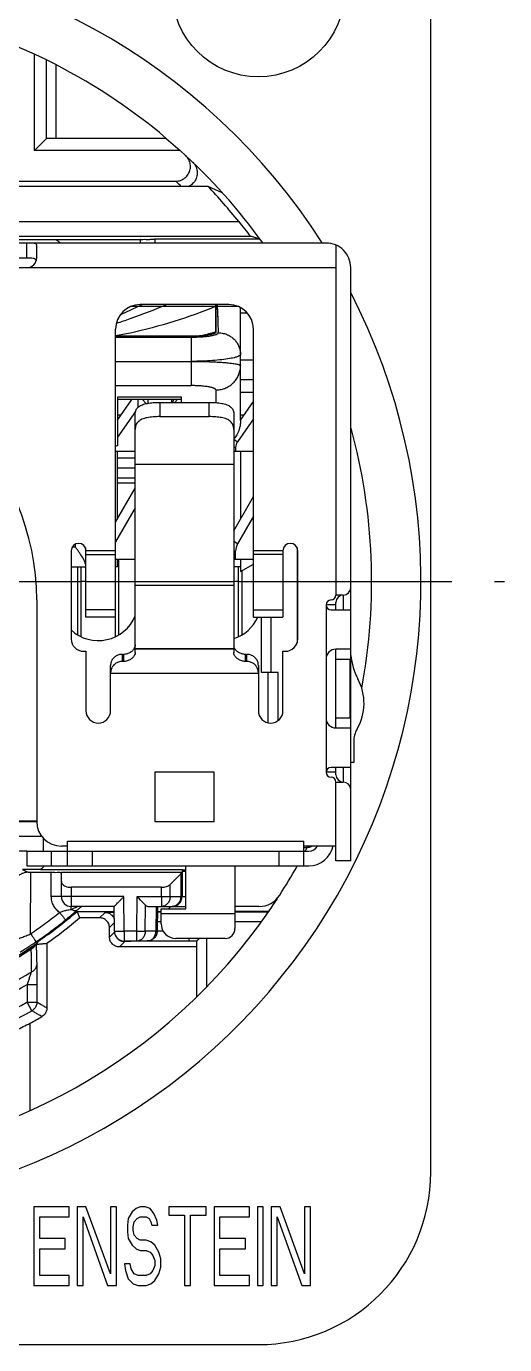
# Model space of a CAD drawing. Extents: x 0 to 420, y 0 to 297.
# Drawn here: x 370.3 to 389.8, y 193.1 to 246.6 of the extents above; entities that cross this region are included whole.
import ezdxf

# ---------------------------------------------------------------- set-up
doc = ezdxf.new("R2010")
doc.units = 0
doc.header["$LTSCALE"] = 23.1
doc.linetypes.add('CENTER', pattern=[0.6, 0.375, -0.075, 0.075, -0.075])
doc.layers.get('0').update_dxf_attribs({"linetype": 'CONTINUOUS'})
doc.layers.add('DEFAULT_1', color=7, linetype='CENTER')

msp = doc.modelspace()

# ---------------------------------------------------------------- linework, layer by layer
at = {"color": 7, "linetype": 'CONTINUOUS'}
for p, q in [((386.7624, 200.0979), (386.7624, 248.0979)), ((370.6736, 241.6092), (370.6736, 245.5158)), ((371.1555, 245.2862), (370.6736, 245.5158)), ((371.1555, 242.091), (370.6736, 241.6092)), ((376.0254, 242.0979), (371.5555, 242.0979)), ((376.0254, 242.0979), (376.5838, 241.6092)), ((376.5838, 241.6092), (370.6736, 241.6092)), ((369.0372, 240.1597), (377.7063, 240.1597)), ((369.6511, 240.3597), (376.4046, 240.3597)), ((377.7063, 240.1597), (378.2851, 239.9066)), ((366.0471, 238.7199), (378.9634, 238.7199)), ((367.2428, 237.9865), (371.5549, 237.9865)), ((367.5926, 238.1199), (379.4409, 238.1199)), ((371.5558, 237.9892), (371.5549, 237.9865)), ((373.1139, 237.9935), (374.9624, 237.9935)), ((374.9624, 237.9953), (374.9624, 237.8479)), ((379.8346, 237.9979), (375.5624, 237.9979)), ((379.8346, 237.9979), (379.4409, 238.1199)), ((378.0374, 235.28), (378.0374, 235.3479)), ((378.0374, 234.2328), (378.0374, 235.28)), ((379.0374, 230.6418), (379.0374, 235.2249)), ((377.0374, 234.0621), (373.9624, 234.0621)), ((376.6374, 231.5886), (374.0374, 231.5886)), ((374.0374, 231.5886), (374.0374, 229.6264)), ((376.6374, 231.4877), (374.0374, 231.4877)), ((376.6374, 231.3746), (376.6374, 231.5886)), ((374.0374, 226.6371), (374.0374, 229.3979)), ((379.0374, 229.3979), (379.0374, 226.6371)), ((374.7624, 228.2979), (374.0374, 228.2979)), ((374.7624, 228.0979), (374.0374, 228.0979)), ((372.7374, 225.4669), (372.7374, 224.6979)), ((374.0374, 224.6979), (374.0374, 224.9979)), ((379.0374, 224.9979), (379.0374, 224.4979)), ((372.1624, 224.6979), (372.7624, 224.6979)), ((374.0374, 224.6979), (373.9624, 224.6979)), ((379.0374, 224.6979), (378.7624, 224.6979)), ((379.0374, 224.4979), (379.5624, 224.801)), ((372.7624, 224.0979), (372.5624, 224.0979)), ((378.9624, 224.0979), (378.7624, 224.0979)), ((370.3624, 213.1479), (381.8124, 213.1479)), ((370.3624, 213.1479), (370.3624, 212.5479)), ((372.0124, 213.5479), (381.6124, 213.5479)), ((372.0124, 212.5479), (372.0124, 213.5479)), ((373.0124, 213.1479), (373.0124, 212.5479)), ((380.6124, 212.5479), (380.6124, 213.1479)), ((381.6124, 212.5479), (381.6124, 213.5479)), ((370.3624, 212.5479), (381.8124, 212.5479)), ((370.9128, 212.3979), (376.6624, 212.3979)), ((371.7624, 211.2979), (371.7624, 212.2828)), ((376.6471, 212.2759), (371.7624, 212.2759)), ((376.609, 212.2239), (376.1778, 211.7916)), ((376.6624, 212.3892), (376.6624, 212.346)), ((376.6624, 212.346), (376.8124, 212.346)), ((376.8124, 212.3154), (376.6624, 212.3111)), ((376.6624, 212.3111), (376.6624, 211.2979)), ((375.8311, 211.6759), (372.1624, 211.6759)), ((373.9064, 210.8979), (372.1624, 210.8979)), ((372.4029, 210.6979), (373.9082, 210.6979)), ((372.4029, 210.6979), (372.5004, 210.4361)), ((373.9152, 209.8885), (373.9064, 210.8984)), ((375.2927, 210.8979), (376.8124, 210.8979)), ((375.6624, 210.8979), (375.6536, 209.895)), ((375.6606, 210.6979), (375.8124, 210.6979)), ((379.7866, 210.8979), (378.8124, 210.8979)), ((380.1892, 210.6979), (378.8124, 210.6979)), ((378.8124, 210.6839), (380.1795, 210.6839)), ((373.318, 210.4361), (372.5004, 210.4361)), ((373.718, 209.6535), (373.718, 210.0361)), ((371.1743, 209.4004), (371.1743, 206.7705)), ((374.8223, 209.492), (374.3152, 209.492)), ((375.2597, 209.4985), (374.8284, 209.492)), ((377.2624, 209.4944), (376.9363, 209.4944)), ((377.2624, 207.2245), (377.2624, 209.4944)), ((377.2624, 209.2535), (374.118, 209.2535)), ((370.4944, 202.598), (370.4944, 206.1554)), ((372.0824, 198.6979), (370.6424, 198.6979)), ((370.6424, 198.6979), (370.6424, 195.4979)), ((372.0824, 198.2894), (372.0824, 198.6979)), ((372.7624, 198.6979), (372.4024, 198.6979)), ((372.4024, 198.6979), (372.4024, 195.4979)), ((373.7624, 195.9745), (372.7624, 198.6979)), ((374.0024, 198.6979), (373.7624, 198.6979)), ((373.7624, 198.6979), (373.7624, 195.9745)), ((374.0024, 195.4979), (374.0024, 198.6979)), ((374.9624, 198.6979), (374.8024, 198.6298)), ((375.1624, 198.6979), (374.9624, 198.6979)), ((375.3624, 198.6298), (375.1624, 198.6979)), ((377.6424, 198.6979), (376.1224, 198.6979)), ((376.1224, 198.6979), (376.1224, 198.3575)), ((377.6424, 198.3575), (377.6424, 198.6979)), ((379.4024, 198.6979), (377.9624, 198.6979)), ((377.9624, 198.6979), (377.9624, 195.4979)), ((379.4024, 198.2894), (379.4024, 198.6979)), ((379.9624, 198.6979), (379.7224, 198.6979)), ((379.7224, 198.6979), (379.7224, 195.4979)), ((379.9624, 195.4979), (379.9624, 198.6979)), ((380.6424, 198.6979), (380.2824, 198.6979)), ((380.2824, 198.6979), (380.2824, 195.4979)), ((381.6424, 195.9745), (380.6424, 198.6979)), ((381.8824, 198.6979), (381.6424, 198.6979)), ((381.6424, 198.6979), (381.6424, 195.9745)), ((381.8824, 195.4979), (381.8824, 198.6979)), ((370.8824, 198.2894), (372.0824, 198.2894)), ((370.8824, 197.4043), (370.8824, 198.2894)), ((372.6424, 198.2894), (373.6424, 195.4979)), ((372.6424, 195.4979), (372.6424, 198.2894)), ((374.4824, 198.2213), (374.4424, 197.949)), ((374.6424, 198.4936), (374.4824, 198.2213)), ((374.8024, 198.6298), (374.6424, 198.4936)), ((374.7224, 198.0851), (374.8424, 198.2213)), ((374.8424, 198.2213), (374.9624, 198.2894)), ((374.9624, 198.2894), (375.2024, 198.2894)), ((375.2024, 198.2894), (375.3224, 198.2213)), ((375.3224, 198.2213), (375.4024, 198.0851)), ((375.5224, 198.4256), (375.3624, 198.6298)), ((375.6424, 198.1532), (375.5224, 198.4256)), ((375.6824, 197.949), (375.6424, 198.1532)), ((376.1224, 198.3575), (376.7624, 198.3575)), ((376.7624, 198.3575), (376.7624, 195.4979)), ((377.0024, 198.3575), (377.6424, 198.3575)), ((377.0024, 195.4979), (377.0024, 198.3575)), ((378.2024, 198.2894), (379.4024, 198.2894)), ((378.2024, 197.4043), (378.2024, 198.2894)), ((380.5224, 198.2894), (381.5224, 195.4979)), ((380.5224, 195.4979), (380.5224, 198.2894)), ((374.4424, 197.949), (374.4424, 197.6766)), ((374.4424, 197.6766), (374.4824, 197.4043)), ((374.6824, 197.8809), (374.7224, 198.0851)), ((374.6824, 197.7447), (374.6824, 197.8809)), ((374.7224, 197.5405), (374.6824, 197.7447)), ((375.4024, 198.0851), (375.4424, 197.949)), ((375.4424, 197.949), (375.6824, 197.949)), ((371.9224, 197.4043), (370.8824, 197.4043)), ((371.9224, 196.9958), (371.9224, 197.4043)), ((374.4824, 197.4043), (374.6424, 197.1319)), ((374.6424, 197.1319), (374.8024, 196.9958)), ((374.8424, 197.4043), (374.7224, 197.5405)), ((374.9624, 197.3362), (374.8424, 197.4043)), ((375.2024, 197.3362), (374.9624, 197.3362)), ((375.4024, 197.2681), (375.2024, 197.3362)), ((375.5624, 197.1319), (375.4024, 197.2681)), ((375.7224, 196.8596), (375.5624, 197.1319)), ((379.2424, 197.4043), (378.2024, 197.4043)), ((379.2424, 196.9958), (379.2424, 197.4043)), ((370.8824, 196.9958), (371.9224, 196.9958)), ((370.8824, 195.9064), (370.8824, 196.9958)), ((374.8024, 196.9958), (374.9624, 196.9277)), ((374.9624, 196.9277), (375.2024, 196.9277)), ((375.2024, 196.9277), (375.3624, 196.8596)), ((375.3624, 196.8596), (375.4824, 196.7234)), ((375.4824, 196.7234), (375.5624, 196.5192)), ((375.8024, 196.5873), (375.7224, 196.8596)), ((375.8024, 196.2468), (375.8024, 196.5873)), ((378.2024, 196.9958), (379.2424, 196.9958)), ((378.2024, 195.9064), (378.2024, 196.9958)), ((374.5624, 196.383), (374.3224, 196.383)), ((374.3224, 196.383), (374.3624, 196.1107)), ((374.3624, 196.1107), (374.4824, 195.7702)), ((374.6024, 196.1788), (374.5624, 196.383)), ((374.7224, 195.9745), (374.6024, 196.1788)), ((375.4824, 196.1107), (375.3624, 195.9745)), ((375.5624, 196.3149), (375.4824, 196.1107)), ((375.5624, 196.5192), (375.5624, 196.3149)), ((375.7224, 195.9745), (375.8024, 196.2468)), ((370.6424, 195.4979), (372.0824, 195.4979)), ((372.0824, 195.9064), (370.8824, 195.9064)), ((372.0824, 195.4979), (372.0824, 195.9064)), ((372.4024, 195.4979), (372.6424, 195.4979)), ((373.6424, 195.4979), (374.0024, 195.4979)), ((374.4824, 195.7702), (374.6824, 195.566)), ((374.6824, 195.566), (374.8824, 195.4979)), ((374.8824, 195.9064), (374.7224, 195.9745)), ((375.2024, 195.9064), (374.8824, 195.9064)), ((374.8824, 195.4979), (375.2024, 195.4979)), ((375.3624, 195.9745), (375.2024, 195.9064)), ((375.2024, 195.4979), (375.4024, 195.566)), ((375.4024, 195.566), (375.5624, 195.7022)), ((375.5624, 195.7022), (375.7224, 195.9745)), ((376.7624, 195.4979), (377.0024, 195.4979)), ((377.9624, 195.4979), (379.4024, 195.4979)), ((379.4024, 195.9064), (378.2024, 195.9064)), ((379.4024, 195.4979), (379.4024, 195.9064)), ((379.7224, 195.4979), (379.9624, 195.4979)), ((380.2824, 195.4979), (380.5224, 195.4979)), ((381.5224, 195.4979), (381.8824, 195.4979)), ((341.7624, 193.0979), (379.7624, 193.0979))]:
    msp.add_line(p, q, dxfattribs=at)
at = {"color": 9, "linetype": 'CONTINUOUS'}
for p, q in [((371.1555, 242.091), (371.1555, 245.2862)), ((371.5555, 242.0979), (371.5555, 245.0853)), ((370.3624, 237.2479), (370.3624, 237.8479)), ((375.5624, 237.9979), (375.5624, 237.8479)), ((370.3624, 236.8479), (382.9124, 236.8479)), ((379.3195, 234.9979), (379.0374, 234.9979)), ((377.0374, 234.0252), (377.0374, 232.0551)), ((373.9624, 233.0399), (377.0374, 233.0399)), ((379.0374, 233.0979), (379.5624, 233.0979)), ((373.9624, 232.0551), (377.0374, 232.0551)), ((378.0374, 231.8787), (378.0374, 231.3642)), ((374.8874, 231.1874), (374.8874, 231.4877)), ((375.2874, 231.34), (375.2874, 231.4877)), ((375.7624, 231.3746), (375.7624, 230.795)), ((376.2374, 231.4877), (376.2374, 231.3746)), ((377.7624, 230.795), (377.7624, 231.3746)), ((379.0374, 231.7912), (379.5624, 231.7912)), ((374.7733, 231.0084), (374.0374, 229.9574)), ((374.1752, 230.8516), (374.0374, 230.8516)), ((379.1752, 230.8516), (379.0374, 230.8516)), ((379.5624, 230.7072), (378.9097, 229.7751)), ((378.7624, 229.8783), (378.9097, 229.7751)), ((378.8374, 229.5457), (378.7624, 229.5457)), ((378.8374, 229.5457), (378.8374, 229.3979)), ((374.0374, 229.115), (374.7624, 229.115)), ((374.0374, 228.7204), (374.7624, 228.7204)), ((374.7624, 228.8632), (378.7624, 228.8632)), ((374.7624, 227.0929), (373.9624, 225.7072)), ((379.5624, 226.7465), (378.9178, 225.63)), ((372.3374, 225.4979), (372.2041, 225.4979)), ((372.3374, 225.4979), (372.3374, 225.6197)), ((378.9178, 225.63), (378.7624, 225.7197)), ((373.9624, 225.3479), (372.7624, 225.3479)), ((372.7624, 225.1979), (373.9624, 225.1979)), ((374.1019, 221.9315), (374.1019, 224.9979)), ((378.8374, 225.33), (378.7624, 225.33)), ((378.8374, 224.9979), (378.8374, 225.33)), ((380.7624, 225.3479), (379.5624, 225.3479)), ((380.7624, 225.1979), (379.5624, 225.1979)), ((372.4229, 224.6979), (372.4229, 221.9315)), ((379.1019, 221.9315), (379.1019, 224.5351)), ((378.7624, 223.9324), (374.7624, 223.9324)), ((383.2124, 223.5479), (383.2124, 222.9479)), ((382.5124, 223.1479), (382.5124, 220.9504)), ((383.5124, 221.3479), (383.5124, 222.9479)), ((380.2874, 220.3979), (380.2874, 222.6462)), ((378.7624, 221.36), (374.7624, 221.36)), ((374.2424, 220.8494), (374.2424, 221.1378)), ((374.2824, 221.1378), (374.2824, 220.8494)), ((379.2424, 220.8494), (379.2424, 221.1378)), ((379.2824, 221.1378), (379.2824, 220.8494)), ((379.7624, 220.6815), (379.7624, 220.3686)), ((383.5124, 220.9479), (383.4871, 220.9479)), ((373.7624, 220.3686), (379.7624, 220.3686)), ((380.1624, 218.3592), (380.1624, 220.3979)), ((380.5624, 218.4499), (380.5624, 220.3979)), ((382.5124, 218.5479), (382.5124, 216.3497)), ((383.5124, 218.5479), (383.4871, 218.5479)), ((383.5124, 216.5479), (383.5124, 218.1479)), ((383.2124, 216.5479), (383.2124, 215.9479)), ((371.0297, 213.67), (371.0297, 213.1479)), ((371.3624, 212.5479), (371.3624, 213.1479)), ((381.6124, 213.2979), (381.7374, 213.2979)), ((381.7374, 213.3479), (381.7374, 213.2979)), ((370.5163, 209.7841), (370.5186, 212.2845)), ((371.3547, 211.3049), (371.3547, 212.2845)), ((376.609, 212.2239), (376.609, 211.2979)), ((372.1624, 211.6759), (372.1624, 210.8979)), ((375.8311, 211.2979), (375.8311, 211.6759)), ((376.1778, 211.2979), (376.1778, 211.7916)), ((374.303, 211.2979), (371.7624, 211.2979)), ((374.3152, 209.892), (374.303, 211.2979)), ((374.8223, 209.892), (374.8346, 211.2979)), ((374.8346, 211.2979), (376.8124, 211.2979)), ((373.318, 210.4361), (373.5364, 210.6545)), ((375.169, 209.8889), (375.1782, 210.9513)), ((375.609, 210.8979), (375.6003, 209.8955)), ((378.8124, 210.5979), (375.8124, 210.5979)), ((373.718, 210.0361), (373.9123, 210.2303)), ((378.8124, 210.2839), (379.897, 210.2839)), ((373.9189, 209.8544), (373.718, 209.6535)), ((373.9152, 209.8885), (374.3152, 209.892)), ((374.3364, 209.4719), (374.118, 209.2535)), ((374.8223, 209.892), (374.3152, 209.892)), ((374.3152, 209.892), (374.3152, 209.492)), ((374.8223, 209.892), (375.169, 209.8889)), ((374.8223, 209.492), (374.8223, 209.892)), ((375.6003, 209.8955), (375.169, 209.8889)), ((375.6003, 209.8955), (375.6536, 209.895)), ((376.9363, 209.5979), (376.9363, 209.4944)), ((377.6624, 209.5979), (377.6624, 207.6252)), ((370.3693, 207.7278), (370.7692, 207.7278)), ((370.3693, 207.7278), (370.3693, 207.0002)), ((370.7692, 207.7278), (370.7692, 207.0058)), ((370.3693, 207.0058), (370.7692, 207.0058)), ((370.5653, 206.6572), (370.3693, 207.0058))]:
    msp.add_line(p, q, dxfattribs=at)
at = {"color": 6, "linetype": 'CONTINUOUS'}
for p, q in [((370.3624, 237.8479), (351.1624, 237.8479)), ((382.5124, 237.8479), (370.3638, 237.8479)), ((351.1624, 237.2479), (370.3624, 237.2479)), ((370.7624, 237.2479), (370.7624, 237.7644)), ((382.9124, 237.7644), (382.9124, 223.5479)), ((351.1624, 236.8479), (370.3624, 236.8479)), ((383.5124, 222.9479), (383.5124, 236.8479)), ((378.5624, 235.3479), (374.9624, 235.3479)), ((373.9624, 221.8579), (373.9624, 234.3479)), ((379.5624, 222.6462), (379.5624, 234.3479)), ((379.0374, 232.2979), (379.5624, 232.2979)), ((374.0374, 230.6548), (374.6206, 231.4877)), ((375.7624, 231.3746), (377.7624, 231.3746)), ((379.0374, 230.6548), (379.5624, 231.4046)), ((374.7624, 221.2111), (374.7624, 230.9225)), ((378.7624, 230.9227), (378.7624, 221.3465)), ((375.7624, 230.795), (377.7624, 230.795)), ((373.9624, 229.3979), (374.7624, 229.3979)), ((378.7624, 229.3979), (379.5624, 229.3979)), ((373.9624, 226.5072), (374.7624, 227.8929)), ((378.7624, 226.1608), (379.5624, 227.5465)), ((381.3374, 225.467), (381.3374, 221.608)), ((372.1624, 225.3479), (372.1624, 221.7639)), ((372.7624, 222.6462), (372.7624, 225.3479)), ((374.7624, 224.9979), (373.9624, 224.9979)), ((379.5624, 224.9979), (378.7624, 224.9979)), ((380.7624, 225.3479), (380.7624, 222.6462)), ((381.3624, 221.7639), (381.3624, 225.3479)), ((372.5624, 221.8579), (372.5624, 224.6979)), ((378.9624, 221.8579), (378.9624, 224.6979)), ((370.7624, 223.3479), (370.7624, 214.3592)), ((383.2124, 223.5479), (382.9124, 223.5479)), ((373.9624, 222.9462), (372.7624, 222.9462)), ((379.5624, 222.9462), (380.7624, 222.9462)), ((382.9124, 223.1479), (382.5124, 223.1479)), ((382.7124, 222.9479), (383.5124, 222.9479)), ((382.9124, 222.9479), (382.9124, 223.2479)), ((373.9624, 222.6462), (372.7624, 222.6462)), ((379.5624, 222.6462), (380.7624, 222.6462)), ((379.8874, 220.3979), (379.8874, 222.6462)), ((372.6624, 221.2639), (372.7624, 221.2639)), ((372.7624, 221.2639), (372.7624, 218.8479)), ((378.7624, 221.3462), (374.7624, 221.3462)), ((378.7624, 221.3462), (378.7624, 221.2114)), ((380.7624, 221.2639), (380.8624, 221.2639)), ((380.7624, 218.8479), (380.7624, 221.2639)), ((383.5124, 221.3479), (382.9124, 221.3479)), ((382.9124, 218.1479), (382.9124, 221.3479)), ((383.5124, 218.1479), (383.5124, 221.3479)), ((373.7624, 218.8479), (373.7624, 220.6815)), ((374.2424, 221.1378), (374.2824, 221.1378)), ((374.2824, 220.8494), (374.2424, 220.8494)), ((379.2424, 221.1378), (379.2824, 221.1378)), ((379.2824, 220.8494), (379.2424, 220.8494)), ((382.5124, 220.9479), (382.5124, 218.5479)), ((382.9124, 220.9479), (383.4871, 220.9479)), ((383.4871, 218.5479), (383.4871, 220.9479)), ((379.7624, 220.369), (379.7624, 220.3695)), ((379.7624, 220.3686), (379.7624, 218.8479)), ((380.5624, 220.3979), (379.8874, 220.3979)), ((383.4871, 218.5479), (382.9124, 218.5479)), ((382.9124, 218.1479), (383.5124, 218.1479)), ((383.6371, 217.5979), (383.6371, 216.7479)), ((377.9624, 216.3479), (375.5624, 216.3479)), ((375.5624, 216.3479), (375.5624, 214.3479)), ((377.9624, 214.3479), (377.9624, 216.3479)), ((382.9124, 216.3479), (382.5124, 216.3479)), ((383.5124, 216.5479), (382.7124, 216.5479)), ((382.9124, 216.2479), (382.9124, 216.5479)), ((383.6371, 216.7479), (383.5124, 216.7479)), ((383.5124, 212.7479), (383.5124, 216.5479)), ((382.9124, 215.9479), (383.2124, 215.9479)), ((382.9124, 212.7479), (382.9124, 215.9479)), ((370.7624, 214.3592), (369.9624, 214.3592)), ((369.9624, 214.3476), (370.7624, 214.3476)), ((375.5624, 214.3479), (377.9624, 214.3479)), ((369.5624, 213.7479), (370.9633, 213.7479)), ((370.3624, 213.1479), (363.7624, 213.1479)), ((372.0124, 213.3479), (371.7624, 213.3479)), ((382.9124, 213.3479), (381.6124, 213.3479)), ((383.5124, 212.7479), (382.9124, 212.7479)), ((376.8124, 210.7979), (376.8124, 212.5479)), ((378.8124, 212.5484), (378.8124, 209.9979)), ((375.8124, 210.7979), (376.8124, 210.7979)), ((375.8124, 210.1979), (375.8124, 210.7979)), ((378.4124, 209.5979), (376.4124, 209.5979))]:
    msp.add_line(p, q, dxfattribs=at)
at = {"linetype": 'CONTINUOUS'}
for p, q in [((374.6042, 235.28), (378.9205, 235.28)), ((373.9624, 234.0252), (377.0374, 234.0252))]:
    msp.add_line(p, q, dxfattribs=at)
at = {"color": 7, "linetype": 'CONTINUOUS'}
msp.add_circle((379.7624, 248.0979), 3.5, dxfattribs=at)
for centre, radius, start, end in [((360.7624, 224.0979), 25.6, 32.50543, 147.49457), ((360.7624, 224.0979), 23.6, 65.1674, 114.8326), ((360.7624, 224.0979), 23.6, 49.70386, 63.87141), ((360.7624, 224.0979), 23.6, 35.64336, 47.90228), ((360.7624, 224.0979), 23.3469, 38.7771, 43.46904), ((360.7624, 224.0979), 25.6, 273.0424, 27.28634), ((360.7624, 224.0979), 23.6, 349.43152, 15.30938), ((360.7624, 224.0979), 23.6, 332.40461, 332.75682), ((381.8124, 213.5479), 1, 269.99996, 349.16854), ((381.8124, 213.5479), 0.4, 270, 329.99047), ((360.7624, 224.0979), 23.6, 327.32841, 330.66172), ((372.1624, 211.2979), 0.4, 180, 270), ((376.2624, 211.2979), 0.4, 270, 360), ((379.7866, 211.8979), 1, 270, 327.32841), ((360.7624, 224.0979), 23.6, 325.40328, 326.94351), ((360.7624, 224.0979), 23.6, 273.38435, 325.362), ((360.7624, 224.0979), 17.75, 306.11863, 310.98078), ((360.7624, 224.0979), 20.3113, 319.08574, 319.45066), ((360.7624, 224.0979), 18.0118, 305.31434, 310.66859), ((374.3152, 209.892), 0.4, 180.59395, 269.90606), ((360.7624, 224.0979), 17.7904, 274.84905, 303.38449), ((360.7624, 224.0979), 17.7849, 274.8524, 302.69539), ((360.7624, 224.0979), 20.4119, 298.47546, 300.01984), ((379.7624, 200.0979), 7, 270, 360)]:
    msp.add_arc(centre, radius, start, end, dxfattribs=at)
at = {"color": 6, "linetype": 'CONTINUOUS'}
for centre, radius, start, end in [((382.5124, 236.8479), 1, 0, 90.00003), ((370.3624, 237.2479), 0.4, 270.3639, 0), ((374.9624, 234.3479), 1, 90, 180), ((378.5624, 234.3479), 1, 0, 90), ((360.7624, 223.3479), 10, 0.00149, 179.99855), ((372.4624, 225.3479), 0.3, 0, 180), ((381.0624, 225.3479), 0.3, 360, 180), ((383.2124, 223.8479), 0.3, 270, 360), ((382.7124, 223.1479), 0.2, 90, 180), ((382.7124, 223.5479), 0.2, 270, 360), ((383.2124, 223.2479), 0.3, 90.00001, 180), ((382.7124, 223.1479), 0.2, 180.51102, 270), ((373.2624, 223.3229), 1.625, 227.30142, 337.40371), ((378.2624, 223.3229), 1.625, 287.94233, 335.32952), ((372.6624, 221.7639), 0.5, 180, 270), ((380.8624, 221.7639), 0.5, 270, 360), ((382.9124, 220.9479), 0.4, 90, 179.64541), ((385.9124, 221.2853), 2.4, 184.74208, 208.35764), ((381.9524, 219.1479), 2.1, 330, 28.35764), ((373.2624, 218.8479), 0.5, 180, 360), ((380.2624, 218.8479), 0.5, 180, 360), ((382.9124, 218.5479), 0.4, 180.36537, 270), ((384.6371, 217.5979), 1, 150, 180), ((382.7124, 216.3479), 0.2, 90, 179.47929), ((382.7124, 216.3479), 0.2, 180, 270), ((382.7124, 215.9479), 0.2, 0, 90), ((383.2124, 216.2479), 0.3, 180, 269.99998), ((383.2124, 215.6479), 0.3, 0, 90), ((371.7624, 214.3479), 1, 180, 270), ((381.7374, 213.6979), 0.4, 270, 298.75651), ((376.4124, 210.1979), 0.6, 180, 270), ((378.4124, 209.9979), 0.4, 270, 360)]:
    msp.add_arc(centre, radius, start, end, dxfattribs=at)
at = {"color": 9, "linetype": 'CONTINUOUS'}
for centre, radius, start, end in [((379.2374, 229.5457), 0.4, 145, 180), ((379.4374, 225.33), 0.6, 150, 180), ((360.7624, 224.0979), 15.4894, 310.94356, 311.77985), ((360.7624, 224.0979), 17.844, 274.8053, 303.18042), ((360.7624, 224.0979), 18.6345, 274.55749, 301.66348), ((360.7624, 224.0979), 18.9809, 274.45672, 300.40683), ((360.7624, 224.0979), 19.6069, 274.28119, 299.331), ((360.7624, 224.0979), 20.0069, 274.17619, 299.339)]:
    msp.add_arc(centre, radius, start, end, dxfattribs=at)
at = {"color": 7, "linetype": 'CONTINUOUS'}
for points, knots in [([(371.5555, 242.0979), (371.5052, 242.0979), (371.4127, 242.096), (371.2872, 242.1006), (371.2103, 242.0869), (371.1632, 242.0987), (371.1555, 242.091)], [0, 0, 0, 0, 0.3769491, 0.6997599, 0.9185846, 1, 1, 1, 1]), ([(376.4046, 240.3597), (376.4722, 240.3597), (376.608, 240.3829), (376.7889, 240.4837), (376.9275, 240.6412), (377.0046, 240.8378), (377.01, 241.0473), (376.946, 241.2442), (376.8622, 241.3537), (376.8126, 241.3996)], [0, 0, 0, 0, 0.1418427, 0.2827277, 0.4269228, 0.5733124, 0.7170295, 0.8582244, 1, 1, 1, 1]), ([(377.0975, 241.131), (377.1459, 241.0845), (377.2274, 240.9746), (377.2884, 240.7783), (377.2808, 240.5703), (377.2026, 240.3757), (377.0796, 240.2376), (376.9838, 240.1773), (376.9441, 240.1581)], [0, 0, 0, 0, 0.1751193, 0.3492097, 0.5268915, 0.7076255, 0.8855173, 1, 1, 1, 1]), ([(378.9634, 238.7199), (379.0441, 238.6217), (379.2049, 238.423), (379.3625, 238.2217), (379.4409, 238.1199)], [0, 0, 0, 0, 0.4972724, 1, 1, 1, 1]), ([(371.5549, 237.9865), (371.5525, 237.9795), (371.5957, 237.9661), (371.6291, 237.9193), (371.6875, 237.8797), (371.723, 237.8527), (371.7286, 237.8484)], [0, 0, 0, 0, 0.1013389, 0.4068003, 0.9056838, 1, 1, 1, 1]), ([(371.5558, 237.9892), (371.5596, 238.0001), (371.626, 237.9752), (371.7133, 238.0009), (371.8967, 237.9877), (372.1245, 237.9941), (372.4114, 237.9925), (372.7458, 237.9936), (372.986, 237.9935), (373.1139, 237.9935)], [0, 0, 0, 0, 0.0222422, 0.0907459, 0.2044399, 0.3550183, 0.537805, 0.7537049, 1, 1, 1, 1]), ([(374.9624, 237.9953), (374.9624, 238.005), (375.024, 237.9835), (375.0847, 238.0046), (375.2247, 237.9944), (375.382, 237.9989), (375.5007, 237.9979), (375.5624, 237.9979)], [0, 0, 0, 0, 0.0485972, 0.1913454, 0.4121508, 0.691824, 1, 1, 1, 1]), ([(377.8792, 234.1407), (377.8758, 234.1398), (377.8531, 234.1339), (377.8086, 234.1236), (377.7429, 234.1113), (377.6701, 234.1002), (377.5911, 234.0903), (377.5068, 234.0818), (377.4024, 234.0734), (377.2781, 234.0665), (377.1508, 234.0628), (377.07, 234.0621), (377.0374, 234.0621)], [0, 0, 0, 0, 0.0124543, 0.0828292, 0.1618232, 0.2489964, 0.3433636, 0.4437879, 0.5491197, 0.7139794, 0.8845225, 1, 1, 1, 1]), ([(378.0374, 234.2328), (378.0374, 234.23), (378.0365, 234.2241), (378.0325, 234.2156), (378.0262, 234.2072), (378.0137, 234.1954), (377.9919, 234.1814), (377.9586, 234.166), (377.92, 234.1523), (377.8925, 234.1443), (377.8792, 234.1407)], [0, 0, 0, 0, 0.0442351, 0.0919957, 0.1459689, 0.2079251, 0.3594142, 0.55075, 0.7827947, 1, 1, 1, 1]), ([(379.0374, 230.6418), (379.0374, 230.5917), (379.0315, 230.4926), (379.0061, 230.3507), (378.9676, 230.2224), (378.9203, 230.1106), (378.8674, 230.0146), (378.8146, 229.9376), (378.7784, 229.8935), (378.7626, 229.8757)], [0, 0, 0, 0, 0.181046, 0.3570983, 0.5189858, 0.6634365, 0.7945588, 0.9137827, 1, 1, 1, 1]), ([(374.0374, 229.6264), (374.0374, 229.6166), (374.0074, 229.5964), (373.9808, 229.5893), (373.9624, 229.5852)], [0, 0, 0, 0, 0.3354597, 1, 1, 1, 1]), ([(372.7374, 224.8051), (372.7374, 224.8179), (372.7333, 224.8471), (372.7183, 224.8944), (372.6937, 224.9507), (372.6588, 225.0168), (372.6133, 225.0934), (372.5571, 225.1812), (372.4907, 225.2795), (372.4162, 225.3864), (372.3641, 225.4601), (372.3374, 225.4979)], [0, 0, 0, 0, 0.0478398, 0.1085692, 0.1841557, 0.2763718, 0.3861618, 0.5155318, 0.6642005, 0.8276677, 1, 1, 1, 1]), ([(370.4097, 212.2845), (370.3675, 212.2845), (370.281, 212.2754), (370.1547, 212.2337), (370.0769, 212.1868), (370.0405, 212.1587)], [0, 0, 0, 0, 0.3194639, 0.6525729, 1, 1, 1, 1]), ([(370.9128, 212.3979), (370.8392, 212.3979), (370.7003, 212.3979), (370.5046, 212.3981), (370.335, 212.3984), (370.2309, 212.3987), (370.1834, 212.3989)], [0, 0, 0, 0, 0.3026525, 0.5716409, 0.8048931, 1, 1, 1, 1]), ([(370.4097, 212.2845), (370.4278, 212.2845), (370.4641, 212.2845), (370.5004, 212.2845), (370.5186, 212.2845)], [0, 0, 0, 0, 0.4988401, 1, 1, 1, 1]), ([(370.5186, 212.2845), (370.6602, 212.2845), (370.9389, 212.2845), (371.2176, 212.2845), (371.3547, 212.2845)], [0, 0, 0, 0, 0.5082529, 1, 1, 1, 1]), ([(371.3547, 212.2845), (371.3965, 212.2845), (371.4771, 212.2852), (371.5839, 212.2822), (371.6789, 212.2891), (371.7203, 212.2748), (371.7624, 212.2895), (371.7624, 212.2828)], [0, 0, 0, 0, 0.307942, 0.5869552, 0.808091, 0.9506733, 1, 1, 1, 1]), ([(376.609, 212.2239), (376.6167, 212.2316), (376.6309, 212.2479), (376.6424, 212.2663), (376.6471, 212.2759)], [0, 0, 0, 0, 0.5044741, 1, 1, 1, 1]), ([(376.6471, 212.2759), (376.6509, 212.276), (376.6541, 212.2777), (376.6624, 212.2751), (376.6624, 212.2764)], [0, 0, 0, 0, 0.7551586, 1, 1, 1, 1]), ([(376.6624, 212.3892), (376.6624, 212.4055), (376.7391, 212.3798), (376.7857, 212.3814), (376.8134, 212.3852)], [0, 0, 0, 0, 0.3417859, 1, 1, 1, 1]), ([(371.7624, 211.9068), (371.7624, 211.8809), (371.7802, 211.8249), (371.8453, 211.76), (371.9365, 211.7119), (372.0452, 211.6825), (372.123, 211.6759), (372.1624, 211.6759)], [0, 0, 0, 0, 0.1549819, 0.3317793, 0.5365141, 0.7648394, 1, 1, 1, 1]), ([(375.8311, 211.6759), (375.8646, 211.6759), (375.9306, 211.6806), (376.0252, 211.702), (376.1097, 211.7373), (376.1581, 211.7719), (376.1778, 211.7916)], [0, 0, 0, 0, 0.2685276, 0.5294821, 0.7760524, 1, 1, 1, 1]), ([(373.9064, 210.8979), (373.8968, 210.8979), (373.9569, 210.9371), (373.9745, 210.9724), (374.0557, 211.0463), (374.1306, 211.1246), (374.2168, 211.2108), (374.2742, 211.2689), (374.303, 211.2979)], [0, 0, 0, 0, 0.0512644, 0.1807121, 0.3579979, 0.5634588, 0.7822644, 1, 1, 1, 1]), ([(375.1782, 210.9513), (375.1454, 210.9844), (375.0729, 211.0575), (374.9584, 211.173), (374.8767, 211.2554), (374.8346, 211.2979)], [0, 0, 0, 0, 0.2867024, 0.6325434, 1, 1, 1, 1]), ([(371.9314, 210.3516), (371.999, 210.4065), (372.1211, 210.5071), (372.283, 210.644), (372.3778, 210.7252), (372.4184, 210.7607)], [0, 0, 0, 0, 0.4110486, 0.7458002, 1, 1, 1, 1]), ([(373.5364, 210.6545), (373.5392, 210.6572), (373.5578, 210.6556), (373.5955, 210.6616), (373.6725, 210.6618), (373.7795, 210.6657), (373.8633, 210.6671), (373.9084, 210.6678)], [0, 0, 0, 0, 0.0312301, 0.1307119, 0.3257157, 0.6371301, 1, 1, 1, 1]), ([(375.1782, 210.9513), (375.189, 210.9404), (375.2118, 210.9213), (375.2511, 210.9023), (375.2791, 210.8979), (375.2927, 210.8979)], [0, 0, 0, 0, 0.3542069, 0.6842506, 1, 1, 1, 1]), ([(370.7351, 209.4605), (370.9447, 209.6033), (371.3498, 209.8922), (371.7423, 210.1979), (371.9314, 210.3516)], [0, 0, 0, 0, 0.5100602, 1, 1, 1, 1]), ([(373.718, 210.0361), (373.718, 210.0882), (373.6972, 210.1935), (373.6079, 210.3266), (373.4748, 210.4154), (373.3698, 210.4361), (373.318, 210.4361)], [0, 0, 0, 0, 0.2501995, 0.5009028, 0.7510819, 1, 1, 1, 1]), ([(370.0858, 209.0428), (370.0899, 209.0449), (370.0971, 209.0489), (370.1073, 209.0547), (370.117, 209.0605), (370.1278, 209.067), (370.1405, 209.0747), (370.1555, 209.0839), (370.173, 209.0947), (370.1931, 209.1071), (370.2158, 209.1212), (370.2412, 209.1371), (370.2691, 209.1546), (370.2995, 209.1739), (370.3322, 209.1947), (370.3672, 209.2171), (370.4043, 209.241), (370.4434, 209.2663), (370.4843, 209.2929), (370.5268, 209.3209), (370.5708, 209.3499), (370.616, 209.3801), (370.6624, 209.4112), (370.7022, 209.4381), (370.7266, 209.4547), (370.7351, 209.4605)], [0, 0, 0, 0, 0.0177798, 0.0320578, 0.0455894, 0.0616585, 0.0809323, 0.1035516, 0.1300855, 0.160668, 0.1953383, 0.234073, 0.2767982, 0.3233964, 0.3737247, 0.4276059, 0.4848405, 0.5452198, 0.6085043, 0.6744521, 0.7428186, 0.8133499, 0.8858041, 0.9599215, 1, 1, 1, 1]), ([(370.8253, 209.4719), (370.816, 209.4598), (370.8029, 209.4429), (370.7897, 209.4259), (370.786, 209.421)], [0, 0, 0, 0, 0.7121753, 1, 1, 1, 1]), ([(370.9352, 209.5509), (370.9087, 209.5309), (370.8739, 209.5028), (370.8325, 209.4811), (370.8253, 209.4719)], [0, 0, 0, 0, 0.7408008, 1, 1, 1, 1]), ([(370.8854, 209.3749), (370.9336, 209.3788), (371.0299, 209.3869), (371.1262, 209.3958), (371.1743, 209.4004)], [0, 0, 0, 0, 0.5001484, 1, 1, 1, 1]), ([(371.2253, 209.7595), (371.1716, 209.7203), (371.0758, 209.6498), (370.977, 209.5825), (370.9352, 209.5509)], [0, 0, 0, 0, 0.5582216, 1, 1, 1, 1]), ([(374.118, 209.2535), (374.0659, 209.2535), (373.9606, 209.2744), (373.8275, 209.3637), (373.7387, 209.4968), (373.718, 209.6017), (373.718, 209.6535)], [0, 0, 0, 0, 0.2501995, 0.5009028, 0.7510819, 1, 1, 1, 1]), ([(375.6222, 209.7431), (375.602, 209.695), (375.5425, 209.6072), (375.41, 209.5191), (375.3054, 209.4985), (375.2536, 209.4985)], [0, 0, 0, 0, 0.3333749, 0.6666836, 1, 1, 1, 1]), ([(377.3646, 209.5991), (377.3566, 209.5909), (377.3306, 209.5623), (377.3051, 209.5239), (377.2624, 209.5041), (377.2624, 209.4944)], [0, 0, 0, 0, 0.2360655, 0.80269, 1, 1, 1, 1]), ([(370.5994, 209.281), (370.5762, 209.2656), (370.5269, 209.2338), (370.478, 209.2017), (370.4523, 209.1848)], [0, 0, 0, 0, 0.474643, 1, 1, 1, 1]), ([(370.5517, 209.2429), (370.5856, 209.2649), (370.6407, 209.3007), (370.6958, 209.3365), (370.7172, 209.35)], [0, 0, 0, 0, 0.6158084, 1, 1, 1, 1]), ([(370.7408, 209.3787), (370.7113, 209.3617), (370.6666, 209.3266), (370.6194, 209.2943), (370.5994, 209.281)], [0, 0, 0, 0, 0.5819556, 1, 1, 1, 1]), ([(370.7172, 209.35), (370.7227, 209.3535), (370.7306, 209.3574), (370.7382, 209.3635), (370.7407, 209.3637)], [0, 0, 0, 0, 0.7241815, 1, 1, 1, 1]), ([(371.1743, 206.7705), (371.1743, 206.7242), (371.1579, 206.6309), (371.0873, 206.5084), (371.0146, 206.4474), (370.9745, 206.4242)], [0, 0, 0, 0, 0.3329195, 0.6661779, 1, 1, 1, 1]), ([(368.7624, 205.3759), (368.9597, 205.4538), (369.3511, 205.6153), (369.9287, 205.8754), (370.3072, 206.0602), (370.4944, 206.1554)], [0, 0, 0, 0, 0.3350051, 0.6683754, 1, 1, 1, 1])]:
    msp.add_open_spline(points, degree=3, knots=knots, dxfattribs=at)
at = {"color": 9, "linetype": 'CONTINUOUS'}
for points, knots in [([(376.6175, 240.1597), (376.5931, 240.1829), (376.5225, 240.2498), (376.4514, 240.3164), (376.4046, 240.3597)], [0, 0, 0, 0, 0.3452909, 1, 1, 1, 1]), ([(378.0374, 235.28), (377.4785, 235.047), (376.3355, 234.631), (374.9619, 234.2679), (374.1643, 234.1083), (373.9633, 234.0712)], [0, 0, 0, 0, 0.4267845, 0.8559927, 1, 1, 1, 1]), ([(376.0168, 235.3391), (375.5343, 235.1308), (374.8625, 234.8676), (374.1796, 234.6368), (373.9938, 234.5767)], [0, 0, 0, 0, 0.7290531, 1, 1, 1, 1]), ([(378.1366, 234.2014), (378.1397, 234.2418), (378.1398, 234.3229), (378.1352, 234.4456), (378.1335, 234.5696), (378.1273, 234.7782), (378.1165, 235.0377), (378.1048, 235.2554), (378.0997, 235.3479)], [0, 0, 0, 0, 0.1059168, 0.2118476, 0.3209537, 0.4300796, 0.7576098, 1, 1, 1, 1]), ([(377.0374, 234.0252), (377.1334, 234.0253), (377.3178, 234.0289), (377.5778, 234.0464), (377.7981, 234.0723), (377.9703, 234.1082), (378.0778, 234.1414), (378.1337, 234.1816), (378.1364, 234.2014)], [0, 0, 0, 0, 0.2542528, 0.4885059, 0.6889353, 0.8438704, 0.9469862, 1, 1, 1, 1]), ([(378.1364, 234.2014), (378.172, 234.2014), (378.24, 234.1976), (378.337, 234.1807), (378.4254, 234.156), (378.5319, 234.1146), (378.6522, 234.0478), (378.7766, 233.9447), (378.8813, 233.8223), (378.9492, 233.7035), (378.9913, 233.5985), (379.0164, 233.5113), (379.0335, 233.4157), (379.0374, 233.3487), (379.0374, 233.3137)], [0, 0, 0, 0, 0.0759285, 0.1451805, 0.2100682, 0.2718143, 0.3891532, 0.5023612, 0.6152774, 0.7317254, 0.7928074, 0.8568841, 0.9251793, 1, 1, 1, 1]), ([(379.0374, 233.3136), (379.0374, 233.2892), (378.9523, 233.2404), (378.8136, 233.1965), (378.5698, 233.1446), (378.2605, 233.1021), (377.8877, 233.0672), (377.4737, 233.0451), (377.1856, 233.0401), (377.0374, 233.0399)], [0, 0, 0, 0, 0.0359315, 0.1149692, 0.2340781, 0.391052, 0.577222, 0.78234, 1, 1, 1, 1]), ([(377.0374, 233.0399), (377.1537, 233.0399), (377.3827, 233.0381), (377.682, 233.0311), (377.9313, 233.0217), (378.1294, 233.0117), (378.3128, 232.9998), (378.4715, 232.9869), (378.6053, 232.9734), (378.715, 232.9599), (378.8095, 232.9455), (378.8783, 232.9325), (378.9252, 232.9215), (378.9542, 232.9136), (378.979, 232.9057), (378.9995, 232.8976), (379.0157, 232.8895), (379.0275, 232.8813), (379.0353, 232.873), (379.0374, 232.8664), (379.0374, 232.8635)], [0, 0, 0, 0, 0.1722692, 0.339235, 0.4434639, 0.5417682, 0.6329762, 0.7157507, 0.7775544, 0.8322233, 0.8794808, 0.9190668, 0.9359132, 0.9507664, 0.9636161, 0.9744661, 0.9833484, 0.9903543, 0.995716, 1, 1, 1, 1]), ([(378.0374, 231.8787), (378.0745, 231.8787), (378.1466, 231.8826), (378.2509, 231.8997), (378.3483, 231.9259), (378.4683, 231.9711), (378.6056, 232.046), (378.7482, 232.1631), (378.8673, 232.3036), (378.9435, 232.4389), (378.9895, 232.5572), (379.0161, 232.6531), (379.0334, 232.7559), (379.0374, 232.827), (379.0374, 232.8635)], [0, 0, 0, 0, 0.0714791, 0.1388192, 0.2032237, 0.2654544, 0.3854614, 0.5024314, 0.6190771, 0.7381171, 0.7996416, 0.8632017, 0.9295856, 1, 1, 1, 1]), ([(378.0373, 231.8787), (378.0373, 231.8815), (378.0365, 231.8874), (378.0328, 231.8959), (378.0269, 231.9043), (378.0152, 231.916), (377.9947, 231.9301), (377.9633, 231.9456), (377.9238, 231.9606), (377.8765, 231.975), (377.8215, 231.9885), (377.7546, 232.0021), (377.6752, 232.015), (377.5835, 232.0269), (377.4844, 232.0369), (377.3598, 232.0463), (377.2101, 232.0533), (377.0955, 232.0551), (377.0374, 232.0551)], [0, 0, 0, 0, 0.0081094, 0.0167909, 0.0264963, 0.0375325, 0.06426, 0.0977972, 0.138358, 0.185913, 0.2403219, 0.3013897, 0.382749, 0.4720653, 0.5680945, 0.6697404, 0.8323507, 1, 1, 1, 1]), ([(375.2122, 231.3254), (375.2115, 231.3259), (375.196, 231.3365), (375.1671, 231.3613), (375.1267, 231.4058), (375.0941, 231.4492), (375.075, 231.4776), (375.0684, 231.4877)], [0, 0, 0, 0, 0.0117084, 0.2532026, 0.5289094, 0.8344048, 1, 1, 1, 1]), ([(376.2772, 231.3745), (376.2841, 231.3887), (376.3018, 231.4261), (376.3186, 231.464), (376.3287, 231.4876)], [0, 0, 0, 0, 0.3799378, 1, 1, 1, 1]), ([(376.4562, 231.4877), (376.4553, 231.4863), (376.4415, 231.4651), (376.4147, 231.427), (376.3852, 231.3915), (376.3698, 231.3753), (376.369, 231.3745)], [0, 0, 0, 0, 0.034817, 0.5303976, 0.9766526, 1, 1, 1, 1]), ([(370.1834, 212.3989), (370.2213, 212.3798), (370.2967, 212.3417), (370.3721, 212.3035), (370.4097, 212.2845)], [0, 0, 0, 0, 0.5015109, 1, 1, 1, 1]), ([(371.7624, 211.2979), (371.7624, 211.3083), (371.698, 211.2899), (371.6359, 211.3099), (371.4993, 211.302), (371.4065, 211.3049), (371.3547, 211.3049)], [0, 0, 0, 0, 0.0767574, 0.2943168, 0.6189261, 1, 1, 1, 1]), ([(371.6875, 210.655), (371.637, 210.6914), (371.5438, 210.7765), (371.4374, 210.9337), (371.3701, 211.1131), (371.3547, 211.2409), (371.3547, 211.3049)], [0, 0, 0, 0, 0.2467636, 0.4951938, 0.7464165, 1, 1, 1, 1]), ([(375.8311, 211.2979), (375.8311, 211.2469), (375.831, 211.1526), (375.8316, 211.0294), (375.8304, 210.9471), (375.8317, 210.908), (375.8322, 210.8979)], [0, 0, 0, 0, 0.3826652, 0.7070731, 0.9238355, 1, 1, 1, 1]), ([(376.1778, 211.2979), (376.1778, 211.2461), (376.1605, 211.1432), (376.085, 211.0105), (375.9698, 210.9197), (375.8762, 210.898), (375.8311, 210.8979)], [0, 0, 0, 0, 0.2663958, 0.5245046, 0.768225, 1, 1, 1, 1]), ([(376.5827, 211.1449), (376.5657, 211.0976), (376.5166, 211.011), (376.4017, 210.9199), (376.3078, 210.8979), (376.2624, 210.8979)], [0, 0, 0, 0, 0.3503614, 0.6820737, 1, 1, 1, 1]), ([(370.5163, 209.7841), (370.7215, 209.9237), (371.118, 210.2062), (371.5023, 210.5049), (371.6875, 210.655)], [0, 0, 0, 0, 0.5100886, 1, 1, 1, 1]), ([(371.6875, 210.655), (371.7322, 210.6767), (371.8258, 210.7171), (371.9874, 210.7505), (372.1012, 210.7656), (372.1628, 210.7788)], [0, 0, 0, 0, 0.3016738, 0.6169836, 1, 1, 1, 1]), ([(371.6875, 210.655), (371.7191, 210.6162), (371.7722, 210.5471), (371.8648, 210.4447), (371.8812, 210.4), (371.941, 210.3514), (371.9314, 210.3516)], [0, 0, 0, 0, 0.3857095, 0.7102658, 0.9256471, 1, 1, 1, 1]), ([(372.1628, 210.7803), (372.1624, 210.804), (372.1619, 210.8406), (372.1617, 210.8772), (372.1619, 210.8902)], [0, 0, 0, 0, 0.6450571, 1, 1, 1, 1]), ([(372.1628, 210.7803), (372.1943, 210.7623), (372.2554, 210.7351), (372.3474, 210.7237), (372.401, 210.7453), (372.4194, 210.7616)], [0, 0, 0, 0, 0.4016353, 0.7292337, 1, 1, 1, 1]), ([(372.2132, 210.8025), (372.2284, 210.8092), (372.2684, 210.827), (372.3143, 210.8482), (372.3528, 210.8647), (372.3621, 210.8689)], [0, 0, 0, 0, 0.3092101, 0.8172584, 1, 1, 1, 1]), ([(372.3621, 210.8689), (372.371, 210.8729), (372.3885, 210.8811), (372.3974, 210.8875), (372.42, 210.8956), (372.4219, 210.8964)], [0, 0, 0, 0, 0.4323813, 0.9315126, 1, 1, 1, 1]), ([(373.5364, 210.6545), (373.5885, 210.6545), (373.6936, 210.6337), (373.8266, 210.5447), (373.8891, 210.4513), (373.9101, 210.3972), (373.9121, 210.3919)], [0, 0, 0, 0, 0.3218609, 0.6437284, 0.9655959, 1, 1, 1, 1]), ([(369.5012, 209.3974), (369.505, 209.3981), (369.517, 209.402), (369.5425, 209.4103), (369.5845, 209.425), (369.6469, 209.4472), (369.7336, 209.4789), (369.8477, 209.5213), (369.989, 209.5749), (370.1532, 209.6385), (370.3317, 209.7092), (370.4543, 209.7587), (370.5163, 209.7841)], [0, 0, 0, 0, 0.010758, 0.0344941, 0.0742026, 0.1337387, 0.2173536, 0.3290933, 0.4697842, 0.6348621, 0.8151698, 1, 1, 1, 1]), ([(370.5163, 209.7841), (370.5445, 209.7426), (370.5919, 209.6697), (370.6757, 209.5575), (370.689, 209.5155), (370.7443, 209.4576), (370.7351, 209.4605)], [0, 0, 0, 0, 0.3854691, 0.7100843, 0.9256072, 1, 1, 1, 1]), ([(374.0467, 209.5961), (374.049, 209.5938), (374.0696, 209.5727), (374.0924, 209.5539), (374.1142, 209.5394)], [0, 0, 0, 0, 0.1110013, 1, 1, 1, 1]), ([(374.1142, 209.5394), (374.136, 209.5248), (374.1987, 209.4912), (374.269, 209.4752), (374.3134, 209.4726)], [0, 0, 0, 0, 0.3695315, 1, 1, 1, 1]), ([(374.4902, 209.4794), (374.4588, 209.4793), (374.4108, 209.4798), (374.363, 209.472), (374.3397, 209.4752), (374.3364, 209.4719)], [0, 0, 0, 0, 0.6056003, 0.9106001, 1, 1, 1, 1]), ([(374.9682, 209.4865), (374.927, 209.4861), (374.8171, 209.4849), (374.707, 209.4839), (374.6386, 209.4824)], [0, 0, 0, 0, 0.3749869, 1, 1, 1, 1]), ([(375.169, 209.8889), (375.1688, 209.8376), (375.1515, 209.7355), (375.0765, 209.6037), (374.9631, 209.5145), (374.8717, 209.4927), (374.8284, 209.492)], [0, 0, 0, 0, 0.2679289, 0.5280078, 0.774167, 1, 1, 1, 1]), ([(375.2871, 209.5003), (375.3212, 209.504), (375.4015, 209.5268), (375.5074, 209.6099), (375.5566, 209.6959), (375.5736, 209.7431)], [0, 0, 0, 0, 0.2602529, 0.6199891, 1, 1, 1, 1]), ([(376.9363, 209.4944), (376.8539, 209.4944), (376.6736, 209.4944), (376.3851, 209.494), (376.0668, 209.4932), (375.737, 209.492), (375.5152, 209.4908), (375.4056, 209.4901)], [0, 0, 0, 0, 0.1615219, 0.3534411, 0.5653945, 0.7852548, 1, 1, 1, 1]), ([(370.5517, 209.2429), (370.5577, 209.245), (370.5323, 209.1957), (370.5347, 209.1835), (370.528, 209.1633)], [0, 0, 0, 0, 0.2319248, 1, 1, 1, 1]), ([(370.528, 209.1633), (370.5567, 209.1764), (370.5974, 209.2004), (370.6329, 209.2312), (370.6438, 209.242)], [0, 0, 0, 0, 0.6739854, 1, 1, 1, 1]), ([(370.5306, 209.0106), (370.5315, 208.9594), (370.5341, 208.8054), (370.5386, 208.5476), (370.5423, 208.341), (370.5442, 208.2372)], [0, 0, 0, 0, 0.1983538, 0.5974796, 1, 1, 1, 1]), ([(370.6438, 209.242), (370.6544, 209.2525), (370.6837, 209.2851), (370.7063, 209.3233), (370.7172, 209.35)], [0, 0, 0, 0, 0.3409818, 1, 1, 1, 1]), ([(370.7407, 209.3637), (370.743, 209.272), (370.7478, 209.0879), (370.755, 208.8107), (370.7598, 208.6252), (370.7623, 208.5321)], [0, 0, 0, 0, 0.330777, 0.6640757, 1, 1, 1, 1]), ([(370.5442, 208.2372), (370.5859, 208.2553), (370.6621, 208.3033), (370.7417, 208.4079), (370.7618, 208.4917), (370.7622, 208.5321)], [0, 0, 0, 0, 0.3538887, 0.6853863, 1, 1, 1, 1]), ([(370.7623, 208.5321), (370.7634, 208.4867), (370.7654, 208.3794), (370.7675, 208.1957), (370.7689, 207.9729), (370.7693, 207.8121), (370.7692, 207.7278)], [0, 0, 0, 0, 0.1692746, 0.4001635, 0.685452, 1, 1, 1, 1]), ([(370.5442, 208.2372), (370.5346, 208.2083), (370.5117, 208.1399), (370.4716, 208.0233), (370.423, 207.8824), (370.3877, 207.7809), (370.3693, 207.7278)], [0, 0, 0, 0, 0.1698956, 0.4017534, 0.6867223, 1, 1, 1, 1]), ([(370.7692, 207.0058), (370.7692, 206.959), (370.7524, 206.8646), (370.6801, 206.7411), (370.6061, 206.6801), (370.5653, 206.6572)], [0, 0, 0, 0, 0.3333306, 0.6666694, 1, 1, 1, 1]), ([(371.1743, 206.7705), (371.1294, 206.7964), (371.0395, 206.8484), (370.9045, 206.9268), (370.8144, 206.9794), (370.7692, 207.0058)], [0, 0, 0, 0, 0.3318376, 0.6651674, 1, 1, 1, 1]), ([(370.9745, 206.4242), (370.9291, 206.4498), (370.8383, 206.5013), (370.7019, 206.579), (370.6109, 206.6311), (370.5653, 206.6572)], [0, 0, 0, 0, 0.3318143, 0.6651437, 1, 1, 1, 1])]:
    msp.add_open_spline(points, degree=3, knots=knots, dxfattribs=at)
at = {"color": 6, "linetype": 'CONTINUOUS'}
for points, knots in [([(370.7624, 237.7644), (370.7624, 237.7799), (370.7453, 237.8168), (370.6787, 237.8363), (370.5935, 237.8459), (370.4839, 237.8482), (370.4046, 237.8479), (370.3624, 237.8479)], [0, 0, 0, 0, 0.1069267, 0.2462412, 0.4516455, 0.7080109, 1, 1, 1, 1]), ([(370.3628, 237.2479), (370.4104, 237.2479), (370.4993, 237.248), (370.5868, 237.2423), (370.6277, 237.232)], [0, 0, 0, 0, 0.5369288, 1, 1, 1, 1]), ([(374.7624, 230.9225), (374.7624, 230.9754), (374.7844, 231.082), (374.8956, 231.2093), (375.0604, 231.2918), (375.2657, 231.3417), (375.5044, 231.369), (375.6735, 231.3746), (375.7624, 231.3746)], [0, 0, 0, 0, 0.1310071, 0.257691, 0.4052218, 0.5809278, 0.7795482, 1, 1, 1, 1]), ([(377.7624, 231.3746), (377.8526, 231.3746), (378.0236, 231.3688), (378.2641, 231.3409), (378.4692, 231.2902), (378.6323, 231.2068), (378.741, 231.0799), (378.7624, 230.9747), (378.7624, 230.9226)], [0, 0, 0, 0, 0.2237517, 0.4237482, 0.5992665, 0.7455657, 0.870851, 1, 1, 1, 1]), ([(375.7624, 230.795), (375.6707, 230.795), (375.4963, 230.7894), (375.2513, 230.7604), (375.0416, 230.7013), (374.8771, 230.601), (374.7715, 230.4522), (374.7624, 230.3352), (374.7624, 230.2775)], [0, 0, 0, 0, 0.217648, 0.413614, 0.5843686, 0.7307525, 0.8629886, 1, 1, 1, 1]), ([(378.7624, 230.2774), (378.7624, 230.3392), (378.7435, 230.4593), (378.6369, 230.6105), (378.47, 230.7073), (378.2622, 230.7612), (378.0218, 230.7894), (377.8517, 230.795), (377.7624, 230.795)], [0, 0, 0, 0, 0.146938, 0.2797485, 0.4254311, 0.5958096, 0.7875127, 1, 1, 1, 1]), ([(374.7104, 221.3572), (374.6987, 221.3389), (374.657, 221.2842), (374.5653, 221.2094), (374.4308, 221.1515), (374.3321, 221.1378), (374.2824, 221.1378)], [0, 0, 0, 0, 0.1303703, 0.4100656, 0.701087, 1, 1, 1, 1]), ([(374.7624, 221.2113), (374.7624, 221.1792), (374.741, 221.1083), (374.674, 221.0112), (374.5702, 220.924), (374.4352, 220.8637), (374.3341, 220.8493), (374.2824, 220.8493)], [0, 0, 0, 0, 0.1472192, 0.328543, 0.5379311, 0.7619944, 1, 1, 1, 1]), ([(374.7624, 221.5233), (374.7624, 221.4854), (374.749, 221.4267), (374.7215, 221.3746), (374.7104, 221.3572)], [0, 0, 0, 0, 0.6480939, 1, 1, 1, 1]), ([(379.2424, 220.8493), (379.1897, 220.8493), (379.0863, 220.8652), (378.9499, 220.9294), (378.8459, 221.017), (378.7778, 221.1119), (378.7624, 221.181), (378.7624, 221.2111)], [0, 0, 0, 0, 0.2420589, 0.4724604, 0.6847798, 0.8613899, 1, 1, 1, 1]), ([(379.2424, 221.1378), (379.1922, 221.1378), (379.093, 221.1517), (378.9581, 221.2101), (378.8666, 221.2853), (378.8252, 221.34), (378.8136, 221.3584)], [0, 0, 0, 0, 0.3004276, 0.5917862, 0.8705311, 1, 1, 1, 1]), ([(374.2424, 220.8493), (374.1894, 220.8493), (374.0847, 220.8334), (373.9446, 220.7634), (373.8376, 220.6543), (373.772, 220.5177), (373.7623, 220.4181), (373.7624, 220.3686)], [0, 0, 0, 0, 0.2097555, 0.4115413, 0.6102426, 0.8040092, 1, 1, 1, 1]), ([(374.2424, 221.1378), (374.1922, 221.1378), (374.0925, 221.1243), (373.9557, 221.0625), (373.8463, 220.9617), (373.777, 220.8296), (373.7624, 220.731), (373.7624, 220.6815)], [0, 0, 0, 0, 0.2041576, 0.4037613, 0.6022274, 0.7984786, 1, 1, 1, 1]), ([(379.7624, 220.6815), (379.7624, 220.7314), (379.7476, 220.8306), (379.6775, 220.963), (379.5676, 221.0633), (379.4313, 221.1245), (379.3321, 221.1378), (379.2824, 221.1378)], [0, 0, 0, 0, 0.2031639, 0.4001899, 0.5986381, 0.797426, 1, 1, 1, 1]), ([(379.7437, 220.5177), (379.7301, 220.5653), (379.6857, 220.6567), (379.5777, 220.7651), (379.438, 220.8339), (379.3345, 220.8493), (379.2824, 220.8493)], [0, 0, 0, 0, 0.2437125, 0.4921446, 0.7424475, 1, 1, 1, 1])]:
    msp.add_open_spline(points, degree=3, knots=knots, dxfattribs=at)
for points in [[(370.6277, 237.232), (370.6592, 237.224), (370.6909, 237.2115), (370.7122, 237.1891)], [(370.7122, 237.1891), (370.7279, 237.1725), (370.738, 237.1504), (370.7448, 237.1273)], [(378.7853, 221.413), (378.7779, 221.4309), (378.7721, 221.4495), (378.7682, 221.4685)], [(378.8136, 221.3584), (378.8026, 221.3757), (378.7931, 221.394), (378.7853, 221.413)], [(379.7624, 220.3695), (379.7624, 220.4193), (379.7573, 220.4696), (379.7437, 220.5177)]]:
    msp.add_open_spline(points, degree=3, dxfattribs=at)
at = {"color": 9, "linetype": 'CONTINUOUS'}
for points in [[(374.8572, 235.2549), (374.6273, 235.1421), (374.3951, 235.0339), (374.1609, 234.9303)], [(374.9795, 235.3154), (374.9388, 235.2951), (374.898, 235.2749), (374.8572, 235.2549)], [(375.035, 235.3432), (375.0165, 235.3339), (374.998, 235.3247), (374.9795, 235.3154)], [(377.8682, 234.1871), (377.7013, 234.1428), (377.5337, 234.1009), (377.3655, 234.0613)], [(378.0374, 234.2328), (377.9811, 234.2173), (377.9247, 234.2021), (377.8682, 234.1871)], [(376.6023, 211.22), (376.598, 211.1945), (376.5914, 211.1693), (376.5827, 211.1449)], [(376.609, 211.2979), (376.609, 211.2719), (376.6068, 211.2457), (376.6023, 211.22)], [(372.1628, 210.7803), (372.1795, 210.7877), (372.1964, 210.7951), (372.2132, 210.8025)], [(375.657, 210.2811), (375.6853, 210.2812), (375.7136, 210.2813), (375.7418, 210.2815)], [(375.7418, 210.2815), (375.7654, 210.2816), (375.7889, 210.2817), (375.8124, 210.2818)], [(374.3134, 209.4726), (374.3211, 209.4722), (374.3287, 209.4719), (374.3364, 209.4719)], [(374.6386, 209.4824), (374.5893, 209.4813), (374.5403, 209.4797), (374.4902, 209.4794)], [(375.1038, 209.4878), (375.0586, 209.4874), (375.0134, 209.487), (374.9682, 209.4865)], [(375.4056, 209.4901), (375.305, 209.4895), (375.2044, 209.4888), (375.1038, 209.4878)], [(375.2597, 209.4985), (375.2688, 209.4987), (375.278, 209.4993), (375.2871, 209.5003)], [(375.5736, 209.7431), (375.5912, 209.7919), (375.6001, 209.8439), (375.6003, 209.8955)], [(375.7441, 209.8926), (375.7138, 209.8925), (375.6836, 209.8924), (375.6533, 209.8922)], [(375.8978, 209.893), (375.8465, 209.8929), (375.7953, 209.8927), (375.7441, 209.8926)], [(370.528, 209.1633), (370.5289, 209.1124), (370.5297, 209.0615), (370.5306, 209.0106)]]:
    msp.add_open_spline(points, degree=3, dxfattribs=at)
at = {"linetype": 'CONTINUOUS'}
for points in [[(378.0374, 235.3479, 9.477), (378.0374, 235.3253, 9.6076), (378.0374, 235.3026, 9.7383), (378.0374, 235.28, 9.8689)], [(378.0374, 235.28, 9.8689), (378.0374, 234.9309, 11.8834), (378.0374, 234.5819, 13.898), (378.0374, 234.2328, 15.9125)], [(377.0374, 234.0621, 16.8978), (376.0124, 234.0621, 16.8978), (374.9874, 234.0621, 16.8978), (373.9624, 234.0621, 16.8978)], [(377.2998, 234.0681, 16.8629), (377.2141, 234.0642, 16.8858), (377.1254, 234.0621, 16.8978), (377.0374, 234.0621, 16.8978)], [(377.3123, 234.0687, 16.8594), (377.3081, 234.0685, 16.8606), (377.304, 234.0683, 16.8617), (377.2998, 234.0681, 16.8629)], [(377.8199, 234.1267, 16.5247), (377.7983, 234.122, 16.5521), (377.7754, 234.1174, 16.5783), (377.7511, 234.1131, 16.6031)], [(378.0374, 234.2328, 15.9125), (378.0374, 234.1956, 16.1272), (377.9565, 234.1569, 16.3506), (377.8199, 234.1267, 16.5247)]]:
    msp.add_open_spline(points, degree=3, dxfattribs=at)
for points, knots in [([(378.1364, 234.2014, 16.0938), (378.1427, 234.2824, 15.6264), (378.1338, 234.4468, 14.6773), (378.1293, 234.7781, 12.7652), (378.1143, 235.0793, 11.027), (378.1021, 235.297, 9.7705), (378.0993, 235.3479, 9.477)], [0, 0, 0, 0, 0.2119353, 0.4302651, 0.8669331, 1, 1, 1, 1]), ([(377.0374, 234.0252, 17.1107), (377.1698, 234.0252, 17.1107), (377.4276, 234.0327, 17.0671), (377.7625, 234.0654, 16.8789), (378.0428, 234.1203, 16.5616), (378.1332, 234.1717, 16.2653), (378.1364, 234.2014, 16.0938)], [0, 0, 0, 0, 0.2397245, 0.4621289, 0.6849389, 1, 1, 1, 1]), ([(377.431, 234.0759, 16.8182), (377.4271, 234.0756, 16.8199), (377.3883, 234.0728, 16.8357), (377.3486, 234.0705, 16.8492), (377.3123, 234.0687, 16.8594)], [0, 0, 0, 0, 0.1020302, 1, 1, 1, 1]), ([(377.7511, 234.1131, 16.6031), (377.7491, 234.1128, 16.6051), (377.6576, 234.0967, 16.6977), (377.5481, 234.0843, 16.7694), (377.431, 234.0759, 16.8182)], [0, 0, 0, 0, 0.0219446, 1, 1, 1, 1])]:
    msp.add_open_spline(points, degree=3, knots=knots, dxfattribs=at)
at = {"color": 7, "linetype": 'CONTINUOUS'}
for points in [[(372.4184, 210.7607), (372.4472, 210.7858), (372.4759, 210.8109), (372.5046, 210.8361)], [(372.5046, 210.8361), (372.528, 210.8566), (372.5513, 210.8773), (372.5746, 210.8979)], [(375.6605, 210.6817), (375.6938, 210.6819), (375.727, 210.682), (375.7603, 210.6821)], [(375.7603, 210.6821), (375.7776, 210.6821), (375.795, 210.6822), (375.8124, 210.6822)], [(370.7692, 209.3995), (370.762, 209.3902), (370.7512, 209.3847), (370.7408, 209.3787)], [(370.786, 209.421), (370.7804, 209.4138), (370.7748, 209.4067), (370.7692, 209.3995)], [(375.6453, 209.8176), (375.64, 209.7921), (375.6323, 209.7671), (375.6222, 209.7431)], [(375.6536, 209.895), (375.6534, 209.8691), (375.6506, 209.8431), (375.6453, 209.8176)], [(370.4523, 209.1848), (370.4247, 209.1668), (370.3971, 209.1488), (370.3693, 209.1309)], [(370.7407, 209.3637), (370.7648, 209.3655), (370.7889, 209.3673), (370.8131, 209.3692)], [(370.8131, 209.3692), (370.8372, 209.371), (370.8613, 209.3729), (370.8854, 209.3749)]]:
    msp.add_open_spline(points, degree=3, dxfattribs=at)
at = {"layer": 'DEFAULT_1', "color": 7, "linetype": 'CENTER'}
for p, q in [((363.9624, 224.0979), (372.5624, 224.0979)), ((372.7624, 224.0979), (378.7624, 224.0979)), ((378.9624, 224.0979), (389.7624, 224.0979))]:
    msp.add_line(p, q, dxfattribs=at)

doc.saveas('drawing.dxf')
